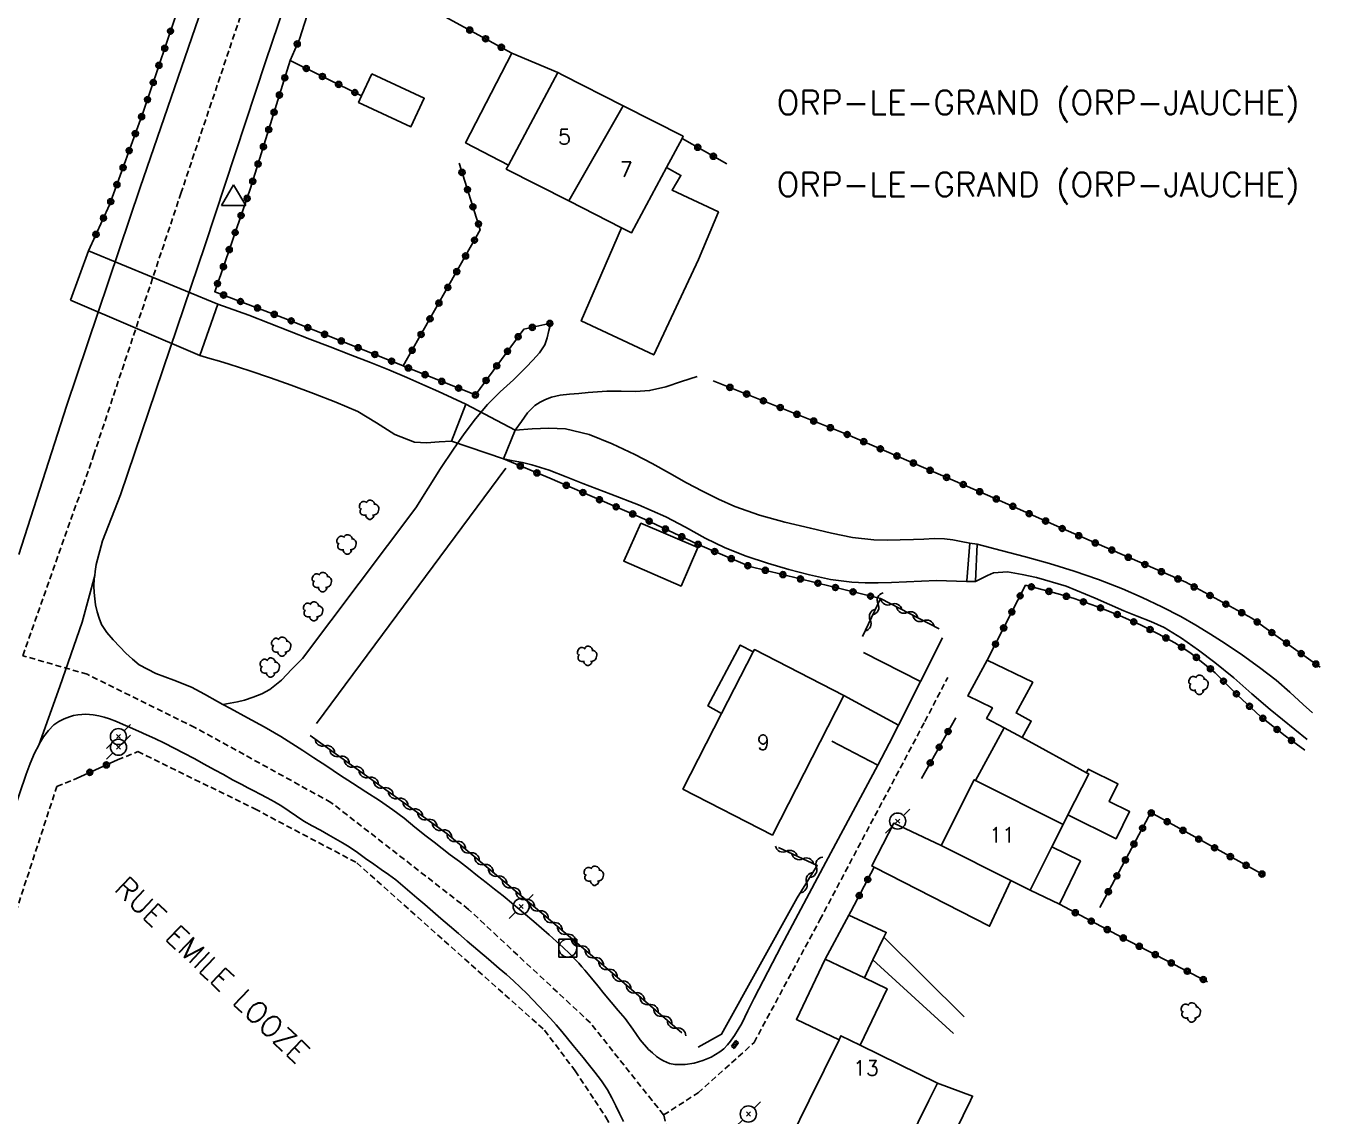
# Model space of a CAD drawing. Header units: millimetres. Extents: x 194000 to 195000, y 155999 to 157001.
# Drawn here: x 194464.7 to 194572.2, y 156169.7 to 156260.3 of the extents above; entities that cross this region are included whole.
import ezdxf
from ezdxf.enums import TextEntityAlignment as Align

# ---------------------------------------------------------------- set-up
doc = ezdxf.new("R2010")
doc.units = ezdxf.units.MM
doc.linetypes.add('DASHED', pattern=[0.75, 0.5, -0.25])
doc.layers.get('0').update_dxf_attribs({"linetype": 'CONTINUOUS'})
for name, color, linetype in [('BR12', 7, 'CONTINUOUS'), ('W0001', 6, 'DASHED'), ('W0004', 5, 'CONTINUOUS'), ('W0008', 7, 'CONTINUOUS'), ('W0014', 7, 'CONTINUOUS'), ('W0017', 7, 'CONTINUOUS'), ('W0101', 7, 'CONTINUOUS'), ('W0104', 1, 'CONTINUOUS'), ('W0112', 1, 'DASHED'), ('W0120', 7, 'CONTINUOUS'), ('W0300', 7, 'CONTINUOUS'), ('W0303', 7, 'CONTINUOUS'), ('W0310', 3, 'CONTINUOUS'), ('W0323', 7, 'CONTINUOUS'), ('W0333', 7, 'CONTINUOUS'), ('W0401', 7, 'CONTINUOUS'), ('W0420', 7, 'CONTINUOUS'), ('W0473', 7, 'CONTINUOUS'), ('W0510', 5, 'CONTINUOUS'), ('W0980', 7, 'CONTINUOUS'), ('W0989', 7, 'CONTINUOUS'), ('W0991', 7, 'CONTINUOUS'), ('W1102', 7, 'CONTINUOUS')]:
    doc.layers.add(name, color=color, linetype=linetype)
doc.styles.get("Standard").update_dxf_attribs({"font": 'romans.shx', "width": 0.85})

# ---------------------------------------------------------------- blocks, each defined once
blk = doc.blocks.new('T300')
for p, q in [((-0.8, 0.51), (-0.86, 0.34)), ((-0.86, 0.34), (-0.86, 0.17)), ((-0.86, 0.17), (-0.74, 0.06)), ((-0.69, 0.63), (-0.8, 0.51)), ((-0.8, -0.06), (-0.74, 0.06)), ((-0.74, 0.06), (-0.69, 0.11)), ((-0.57, 0.69), (-0.69, 0.63)), ((-0.46, 0.69), (-0.57, 0.69)), ((-0.29, 0.63), (-0.46, 0.69)), ((-0.29, 0.63), (-0.17, 0.74)), ((-0.23, 0.57), (-0.29, 0.63)), ((-0.17, 0.74), (-0.06, 0.8)), ((-0.06, 0.8), (0.06, 0.8)), ((0.06, 0.8), (0.23, 0.74)), ((0.23, 0.74), (0.34, 0.63)), ((0.34, 0.63), (0.4, 0.51)), ((0.46, 0.46), (0.34, 0.46)), ((0.4, 0.51), (0.4, 0.46)), ((0.57, 0.4), (0.46, 0.46)), ((0.57, 0.4), (0.69, 0.29)), ((0.69, 0.29), (0.74, 0.17)), ((0.74, 0.06), (0.69, -0.17)), ((0.74, 0.17), (0.74, 0.06)), ((-0.8, -0.17), (-0.8, -0.06)), ((-0.8, -0.23), (-0.8, -0.17)), ((-0.74, -0.34), (-0.8, -0.23)), ((-0.69, -0.4), (-0.74, -0.34)), ((-0.51, -0.46), (-0.69, -0.4)), ((-0.4, -0.46), (-0.51, -0.46)), ((-0.4, -0.46), (-0.34, -0.46)), ((-0.34, -0.46), (-0.34, -0.4)), ((-0.34, -0.51), (-0.34, -0.46)), ((-0.29, -0.63), (-0.34, -0.51)), ((-0.17, -0.74), (-0.29, -0.63)), ((-0.06, -0.8), (-0.17, -0.74)), ((0.06, -0.8), (-0.06, -0.8)), ((0.17, -0.74), (0.06, -0.8)), ((0.23, -0.69), (0.17, -0.74)), ((0.29, -0.46), (0.23, -0.46)), ((0.29, -0.63), (0.23, -0.69)), ((0.46, -0.4), (0.29, -0.46)), ((0.34, -0.51), (0.29, -0.63)), ((0.34, -0.51), (0.34, -0.46)), ((0.57, -0.34), (0.46, -0.4)), ((0.63, -0.29), (0.57, -0.34)), ((0.69, -0.17), (0.63, -0.29))]:
    blk.add_line(p, q)
blk = doc.blocks.new('T473')
for p, q in [((-0.166667, 0.166667), (0.166667, -0.166667)), ((-0.166667, -0.166667), (0.166667, 0.166667)), ((0.500001, 0.500001), (1.000002, 1.000002)), ((-1.000002, -1.000002), (-0.500001, -0.500001))]:
    blk.add_line(p, q)
blk.add_ellipse((0, 0), major_axis=(0.471405, 0.471405), ratio=1, start_param=5.4977871438, end_param=11.780972451)
blk = doc.blocks.new('T420')
for p, q in [((0.75, 0.75), (-0.75, 0.75)), ((-0.75, 0.75), (-0.75, -0.75)), ((0.75, 0.75), (0.75, -0.75)), ((0.75, -0.75), (-0.75, -0.75))]:
    blk.add_line(p, q)
blk.add_ellipse((0, 0), major_axis=(-0.53, 0.53), ratio=1, start_param=3.926991, end_param=10.210176)
blk = doc.blocks.new('T401')
for p, q in [((-0.3, 0.3), (0, 0.3)), ((-0.3, -0.25), (-0.3, 0.3)), ((-0.3, 0.15), (0, 0.15)), ((-0.3, 0), (0, 0)), ((0, 0.3), (0, -0.25)), ((-0.3, -0.15), (0, -0.15)), ((-0.3, -0.25), (-0.3, -0.3)), ((-0.3, -0.3), (0, -0.3)), ((0, -0.3), (0, -0.25))]:
    blk.add_line(p, q)
blk = doc.blocks.new('BR1201')
at = {"color": 0, "linetype": 'Continuous'}
for p, q in [((-1, -0.58), (0, 1.15)), ((0, 1.15), (1, -0.58)), ((-1, -0.58), (1, -0.58))]:
    blk.add_line(p, q, dxfattribs=at)
blk = doc.blocks.new('t323o')
at = {"color": 0, "linetype": 'Continuous'}
for radius in [0.25, 0.15]:
    blk.add_circle((0, 0), radius, dxfattribs=at)
blk = doc.blocks.new('t310o')
at = {"color": 0, "linetype": 'Continuous'}
for centre, start, end in [((-0.5, 0.38), 216.8699, 323.1304), ((0.5, -0.37), 36.8699, 143.1303)]:
    blk.add_arc(centre, 0.625, start, end, dxfattribs=at)

msp = doc.modelspace()

# ---------------------------------------------------------------- linework, layer by layer
at = {"layer": 'W0001'}
for points in [[(194464.43, 156207.95), (194470.3, 156224.59), (194477.55, 156246.33), (194488.63, 156279.27), (194497.34, 156304.75), (194501.74, 156317.73), (194505.76, 156329.54)], [(194516.72, 156171), (194511.59, 156177.45), (194501.46, 156186.88), (194490.03, 156195.76), (194478.71, 156201.99), (194469.77, 156206.4), (194464.43, 156207.95)], [(194519.56, 156171), (194520.54, 156171.63), (194525.2, 156175.82), (194530.67, 156186.02), (194539.39, 156202.48), (194541.29, 156206.14)], [(194517.68, 156169.8), (194516.72, 156171)], [(194517.68, 156169.8), (194519.56, 156171)], [(194490.22, 156009.82), (194492.45, 156017.61), (194498.11, 156038.19), (194502.4, 156050.94), (194505.55, 156065.19), (194509.28, 156082.42), (194513.53, 156103.86), (194516.32, 156118.05), (194519.61, 156139.69), (194521.02, 156156.95), (194517.68, 156169.8)]]:
    msp.add_lwpolyline(points, dxfattribs=at)
at = {"layer": 'W0004'}
msp.add_lwpolyline([(194465.74, 156200.53), (194467.5, 156205.38), (194469.34, 156210.73), (194470.39, 156214.6)], dxfattribs=at)
at = {"layer": 'W0008'}
for points in [[(194472.54, 156221.3), (194479.57, 156242.08), (194484.58, 156257.28), (194491.02, 156276.25), (194497.33, 156294.72), (194504.87, 156317.48), (194507.51, 156325.04), (194512.59, 156328.04), (194513.41, 156328.22), (194514.26, 156328.13), (194514.7, 156329.91), (194514.97, 156331.03)], [(194479.59, 156262.63), (194474.17, 156246.85), (194468.06, 156228.67), (194464.08, 156216.35)], [(194505.66, 156186.89), (194505.19, 156187.28), (194504.33, 156187.99), (194503.63, 156188.55), (194502.93, 156189.11), (194502.22, 156189.67), (194501.46, 156190.26), (194500.71, 156190.84), (194499.95, 156191.42), (194499.28, 156191.93), (194498.6, 156192.45), (194497.93, 156192.97), (194497.01, 156193.7), (194496.1, 156194.44), (194495.17, 156195.15), (194494.06, 156195.91), (194492.94, 156196.64), (194491.81, 156197.36), (194490.74, 156198.06), (194489.68, 156198.77), (194488.61, 156199.46), (194487.7, 156200.06), (194486.79, 156200.66), (194485.87, 156201.24), (194484.49, 156202.04), (194483.08, 156202.79), (194481.68, 156203.55), (194481.05, 156203.9), (194480.6, 156204.15), (194479.53, 156204.76), (194478.43, 156205.33), (194476.96, 156205.92), (194475.46, 156206.46), (194474.09, 156207.2), (194473.53, 156207.66), (194472.99, 156208.16), (194472.48, 156208.68), (194471.92, 156209.27), (194471.39, 156209.87), (194470.97, 156210.54), (194470.75, 156211.06), (194470.59, 156211.6), (194470.46, 156212.16), (194470.39, 156212.67), (194470.35, 156213.2), (194470.33, 156213.72), (194470.36, 156214.32), (194470.39, 156214.6), (194470.42, 156214.93), (194470.51, 156215.53), (194471.03, 156217.49), (194471.78, 156219.39), (194472.54, 156221.3)], [(194540.85, 156209.43), (194539.02, 156205.8), (194537.2, 156202.18), (194536.43, 156200.65), (194535.47, 156198.86), (194531.17, 156190.8), (194527.47, 156183.87), (194525.2, 156179.5)], [(194464.7, 156198.12), (194465.04, 156198.98), (194465.38, 156199.85), (194465.74, 156200.53), (194465.8, 156200.66), (194466.15, 156201.21), (194466.54, 156201.74), (194467, 156202.2), (194467.4, 156202.47), (194467.85, 156202.7), (194468.31, 156202.87), (194468.64, 156202.97), (194468.99, 156203.03), (194469.33, 156203.07), (194469.64, 156203.08), (194469.96, 156203.06), (194470.27, 156203.03), (194470.73, 156202.95), (194471.18, 156202.84), (194471.63, 156202.7), (194472.21, 156202.48), (194472.77, 156202.23), (194473.34, 156201.97), (194474.02, 156201.67), (194474.71, 156201.37), (194475.39, 156201.06), (194476.2, 156200.67), (194477, 156200.26), (194477.81, 156199.85), (194478.66, 156199.4), (194479.5, 156198.94), (194480.35, 156198.48), (194481.1, 156198.07), (194481.85, 156197.65), (194482.61, 156197.25), (194483.11, 156196.98), (194483.63, 156196.72), (194484.14, 156196.46), (194484.74, 156196.13), (194485.35, 156195.8), (194485.94, 156195.45), (194486.56, 156195.04), (194487.16, 156194.61), (194487.78, 156194.2), (194488.46, 156193.81), (194489.15, 156193.45), (194489.83, 156193.07), (194490.41, 156192.74), (194490.98, 156192.41), (194491.54, 156192.06), (194492.23, 156191.6), (194492.9, 156191.11), (194493.58, 156190.63), (194494.2, 156190.2), (194494.82, 156189.77), (194495.42, 156189.33), (194496.01, 156188.84), (194496.59, 156188.34), (194497.17, 156187.84), (194497.83, 156187.27), (194498.49, 156186.7), (194499.15, 156186.13), (194499.89, 156185.5), (194500.62, 156184.87), (194501.36, 156184.25), (194502.25, 156183.49), (194503.13, 156182.74), (194504.01, 156181.97), (194504.61, 156181.46), (194505.2, 156180.93), (194505.78, 156180.4), (194506.3, 156179.89), (194506.8, 156179.37), (194507.3, 156178.85), (194507.79, 156178.34), (194508.28, 156177.82), (194508.75, 156177.3), (194509.22, 156176.73), (194509.68, 156176.14), (194510.15, 156175.57), (194510.57, 156175.07), (194511, 156174.57), (194511.41, 156174.06), (194511.97, 156173.35), (194512.52, 156172.63), (194513.01, 156171.88), (194513.37, 156171.23), (194513.48, 156171)], [(194455.7, 156171), (194462.54, 156191.74), (194464.7, 156198.12)], [(194531.1, 156182.74), (194533.07, 156186.39), (194533.24, 156186.7)], [(194525.2, 156179.5), (194524.68, 156178.44), (194524.17, 156177.39), (194523.56, 156176.39), (194523.29, 156176.01), (194523.24, 156175.94)], [(194513.48, 156171), (194513.7, 156170.57), (194514.02, 156169.91), (194514.35, 156169.27)]]:
    msp.add_lwpolyline(points, dxfattribs=at)
at = {"layer": 'W0014'}
for points in [[(194511.12, 156181.83), (194510.87, 156182.11), (194510.62, 156182.4), (194510.36, 156182.68), (194509.85, 156183.2), (194509.32, 156183.7), (194508.78, 156184.2), (194508.16, 156184.76), (194507.52, 156185.31), (194506.88, 156185.86), (194506.04, 156186.58), (194505.66, 156186.89)], [(194523.24, 156175.94), (194523, 156175.63), (194522.68, 156175.3), (194522.35, 156175.04), (194522, 156174.81), (194521.63, 156174.61), (194520.94, 156174.32), (194520.21, 156174.1), (194519.47, 156174), (194519.04, 156173.98), (194518.6, 156174), (194518.17, 156174.08), (194517.92, 156174.18), (194517.67, 156174.3), (194517.43, 156174.43), (194517.08, 156174.67), (194516.75, 156174.95), (194516.43, 156175.24), (194515.73, 156176.04), (194515.11, 156176.93), (194514.48, 156177.8), (194513.91, 156178.49), (194513.33, 156179.18), (194512.75, 156179.86), (194512.21, 156180.52), (194511.67, 156181.17), (194511.12, 156181.83)]]:
    msp.add_lwpolyline(points, dxfattribs=at)
at = {"layer": 'W0017'}
for points in [[(194508.29, 156235.57), (194508.15, 156234.96), (194508.01, 156234.35), (194507.8, 156233.78), (194507.36, 156233.11), (194506.81, 156232.5), (194506.24, 156231.91), (194505.19, 156230.86), (194504.09, 156229.86), (194503.04, 156228.82), (194502.04, 156227.62), (194501.11, 156226.38), (194500.2, 156225.11), (194499.13, 156223.5), (194498.1, 156221.86), (194497.07, 156220.22), (194487.65, 156207.72), (194486.78, 156206.82), (194485.91, 156205.91), (194484.94, 156205.15), (194484.27, 156204.79), (194483.57, 156204.49), (194482.85, 156204.25), (194482.26, 156204.11), (194481.65, 156204), (194481.05, 156203.9)], [(194505.35, 156226.69), (194505.86, 156227.41), (194506.37, 156228.13), (194506.98, 156228.73), (194507.41, 156229), (194507.87, 156229.23), (194508.35, 156229.41), (194509.09, 156229.58), (194509.85, 156229.66), (194510.62, 156229.72), (194511.4, 156229.8), (194512.18, 156229.87), (194512.96, 156229.92), (194514.15, 156229.93), (194515.34, 156229.9), (194516.51, 156229.97), (194517.85, 156230.28), (194519.16, 156230.71), (194520.47, 156231.15)], [(194532.66, 156204.64), (194537.2, 156202.18)], [(194535.47, 156198.86), (194531.66, 156200.85)], [(194542.65, 156177.96), (194535.99, 156184.57)], [(194535.08, 156182.68), (194541.78, 156176.58)]]:
    msp.add_lwpolyline(points, dxfattribs=at)
at = {"layer": 'W0101'}
for points in [[(194509.81, 156245.72), (194504.6, 156248.36), (194504.79, 156248.7), (194508.89, 156256.38)], [(194508.89, 156256.38), (194509.31, 156256.17), (194514.31, 156253.63)], [(194514.31, 156253.63), (194519.3, 156251.09), (194519.21, 156250.92), (194517.91, 156248.49), (194515.02, 156243.08), (194514.19, 156243.49), (194509.81, 156245.72)], [(194529.78, 156171), (194532.26, 156176.04), (194532.42, 156176.38), (194534.01, 156175.6), (194540.43, 156172.45), (194539.72, 156171)], [(194539.72, 156171), (194536.21, 156163.85), (194528.2, 156167.78), (194529.78, 156171)]]:
    msp.add_lwpolyline(points, dxfattribs=at)
for points in [[(194532.66, 156204.64), (194526.72, 156193.05), (194519.28, 156196.87), (194522.5, 156203.16), (194525.12, 156208.26), (194525.22, 156208.46)], [(194550.88, 156193.93), (194549.94, 156192.06), (194548.14, 156188.48), (194546.55, 156189.27), (194540.74, 156192.19), (194543.49, 156197.65), (194543.61, 156197.59), (194550.88, 156193.93)]]:
    msp.add_lwpolyline(points, close=True, dxfattribs=at)
at = {"layer": 'W0104'}
for points in [[(194504.79, 156248.7), (194501.22, 156250.55), (194505.07, 156258), (194508.89, 156256.38)], [(194517.91, 156248.49), (194519.11, 156247.84), (194518.38, 156246.61), (194522.23, 156244.81), (194520.57, 156240.87), (194516.86, 156232.93), (194510.83, 156235.76), (194514.19, 156243.49)], [(194522.5, 156203.16), (194521.36, 156203.77), (194524.05, 156208.83), (194525.12, 156208.26)], [(194545.97, 156201.95), (194544.52, 156202.74), (194545, 156203.61), (194545, 156203.61), (194542.96, 156204.61), (194544.58, 156207.58), (194548.36, 156205.74), (194546.97, 156203.2), (194548.23, 156202.52), (194547.47, 156201.14)], [(194543.61, 156197.59), (194545.97, 156201.95), (194547.47, 156201.14), (194552.83, 156198.23), (194553.01, 156198.14), (194551.28, 156194.72), (194550.88, 156193.93)], [(194552.83, 156198.23), (194552.97, 156198.51), (194555.43, 156197.3), (194554.71, 156195.83), (194556.4, 156195), (194555.28, 156192.74), (194551.28, 156194.72)], [(194546.55, 156189.27), (194544.77, 156185.47), (194535.18, 156190.39), (194534.98, 156190.49), (194536.8, 156194.04), (194540.74, 156192.19)], [(194549.94, 156192.06), (194552.32, 156190.9), (194550.57, 156187.3), (194548.14, 156188.48)], [(194532.26, 156176.04), (194528.71, 156177.73), (194531.1, 156182.74), (194534.36, 156181.18), (194536.25, 156180.29), (194534.01, 156175.6)], [(194540.43, 156172.45), (194543.36, 156171.37), (194543.18, 156171)], [(194543.18, 156171), (194539, 156162.45)]]:
    msp.add_lwpolyline(points, dxfattribs=at)
for points in [[(194493.42, 156256.28), (194497.78, 156254.25), (194496.68, 156251.88), (194492.32, 156253.91), (194492.57, 156254.46), (194493.42, 156256.28)], [(194520.52, 156216.93), (194519.13, 156213.73), (194514.37, 156215.81), (194515.79, 156218.95)]]:
    msp.add_lwpolyline(points, close=True, dxfattribs=at)
at = {"layer": 'W0112'}
for points in [[(194472.3, 156199.3), (194473.98, 156199.98), (194483.69, 156195.23), (194492.17, 156190.75), (194507.78, 156176.84), (194510.33, 156173.46), (194511.96, 156171)], [(194458.71, 156171), (194467.25, 156197.09), (194468.62, 156197.64)], [(194511.96, 156171), (194512.88, 156169.61), (194514.97, 156165.85), (194516.99, 156161.05), (194516.99, 156161.06)]]:
    msp.add_lwpolyline(points, dxfattribs=at)
at = {"layer": 'W0120'}
for points in [[(194468.38, 156237.48), (194469.87, 156241.57)], [(194469.87, 156241.57), (194480.63, 156237.14)], [(194479.14, 156232.89), (194468.38, 156237.48)], [(194479.14, 156232.89), (194480.63, 156237.14)], [(194500.05, 156225.76), (194501.24, 156228.83)], [(194501.24, 156228.83), (194505.35, 156226.69)], [(194504.38, 156224.29), (194505.35, 156226.69)], [(194504.38, 156224.29), (194500.05, 156225.76)]]:
    msp.add_lwpolyline(points, dxfattribs=at)
msp.add_lwpolyline([(194543.12, 156217.3), (194543.73, 156217.2), (194543.61, 156214.1), (194542.87, 156214.11), (194542.88, 156214.17), (194543.12, 156217.3)], close=True, dxfattribs=at)
at = {"layer": 'W0303'}
for points in [[(194504.57, 156223.52), (194488.83, 156202.31)], [(194520.56, 156175.43), (194522.5, 156176.51), (194528.77, 156187.83)]]:
    msp.add_lwpolyline(points, dxfattribs=at)
at = {"layer": 'W0310'}
for points in [[(194540.57, 156210.18), (194535.69, 156212.69), (194534.21, 156209.55)], [(194488.3, 156201.33), (194499.7, 156193.14), (194507.71, 156186.42), (194513.61, 156181.41), (194519.2, 156176.63)], [(194528.77, 156187.83), (194530.45, 156190.51), (194527.22, 156192.02)]]:
    msp.add_lwpolyline(points, dxfattribs=at)
at = {"layer": 'W0323'}
for points in [[(194496.38, 156325.17), (194496.66, 156325.03), (194496.94, 156324.89), (194497.17, 156324.7), (194497.36, 156324.35), (194497.46, 156323.93), (194497.53, 156323.51), (194497.59, 156322.76), (194497.55, 156321.99), (194497.47, 156321.23), (194497.02, 156319.39), (194496.28, 156317.59), (194495.56, 156315.79), (194494.2, 156311.77), (194492.89, 156307.74), (194491.57, 156303.71), (194482.7, 156277.61), (194474.42, 156253.1), (194471.62, 156245.4), (194469.87, 156241.57)], [(194487.41, 156259.15), (194489.71, 156266.39), (194489.82, 156266.71), (194491.57, 156272.21), (194499.2, 156294.7), (194506.36, 156315.98), (194509.07, 156324), (194511.92, 156325.76), (194515.11, 156325.99), (194534.89, 156323.96), (194545.83, 156322.9)], [(194489.71, 156266.39), (194505.07, 156258)], [(194486.63, 156257.39), (194487.41, 156259.15)], [(194508.29, 156235.57), (194506.05, 156235.06), (194502.03, 156229.61), (194496.14, 156231.98), (194496.04, 156232.02), (194486.27, 156235.94), (194480.37, 156238.18), (194483.35, 156246.77), (194486.63, 156257.39)], [(194486.63, 156257.39), (194492.57, 156254.46)], [(194519.21, 156250.92), (194522.93, 156248.8)], [(194496.04, 156232.02), (194502.44, 156243.32), (194500.68, 156248.86)], [(194572.24, 156207), (194569.44, 156209), (194566.58, 156211.06), (194561.07, 156214.05), (194551.13, 156218.37), (194544.79, 156221.21), (194532.75, 156226.4), (194521.8, 156230.79)], [(194508.21, 156222.68), (194504.38, 156224.29)], [(194535.69, 156212.69), (194524.83, 156215.36), (194520.49, 156217.21), (194516.09, 156219.3), (194508.21, 156222.68)], [(194544.58, 156207.58), (194547.76, 156213.8), (194549.11, 156213.44), (194550.46, 156213.09), (194551.79, 156212.69), (194553.69, 156212.04), (194555.56, 156211.3), (194557.38, 156210.48), (194558.79, 156209.77), (194560.18, 156209.01), (194561.51, 156208.17), (194563.52, 156206.53), (194565.38, 156204.68), (194567.3, 156202.89), (194569.33, 156201.3), (194570.98, 156200.09)], [(194539.1, 156197.74), (194541.96, 156202.78)], [(194468.62, 156197.64), (194472.3, 156199.3)], [(194553.92, 156187.02), (194558.18, 156194.91), (194567.58, 156189.72)], [(194533.24, 156186.7), (194535.18, 156190.39)], [(194550.57, 156187.3), (194555.78, 156184.55), (194562.89, 156180.86)]]:
    msp.add_lwpolyline(points, dxfattribs=at)
at = {"layer": 'W0333'}
for points in [[(194539.02, 156205.8), (194534.28, 156208.22)], [(194533.07, 156186.39), (194536.18, 156184.96), (194535.99, 156184.57), (194535.08, 156182.68), (194534.36, 156181.18)]]:
    msp.add_lwpolyline(points, dxfattribs=at)
at = {"layer": 'W0510'}
for points in [[(194501.24, 156228.83), (194500.11, 156229.36), (194498.98, 156229.88), (194497.84, 156230.39), (194496.34, 156231.05), (194494.83, 156231.68), (194493.32, 156232.3), (194491.64, 156232.95), (194489.96, 156233.6), (194488.27, 156234.24), (194486.58, 156234.91), (194484.89, 156235.58), (194483.19, 156236.23), (194482.34, 156236.54), (194481.49, 156236.84), (194480.63, 156237.14)], [(194479.14, 156232.89), (194479.95, 156232.64), (194480.76, 156232.4), (194481.56, 156232.16), (194483.29, 156231.6), (194485.01, 156231.02), (194486.72, 156230.41), (194488.58, 156229.73), (194490.43, 156229.01), (194492.25, 156228.22), (194493.81, 156227.29), (194495.34, 156226.31), (194496.96, 156225.69), (194497.97, 156225.63), (194499.01, 156225.7), (194500.05, 156225.76)], [(194543.12, 156217.3), (194542.42, 156217.43), (194541.72, 156217.56), (194541.02, 156217.65), (194540.16, 156217.68), (194539.3, 156217.64), (194538.45, 156217.61), (194537.35, 156217.58), (194536.25, 156217.54), (194535.16, 156217.56), (194533.39, 156217.77), (194531.63, 156218.13), (194529.88, 156218.53), (194527.76, 156219.04), (194525.65, 156219.62), (194523.6, 156220.35), (194522.24, 156220.95), (194520.91, 156221.62), (194519.59, 156222.31), (194518.16, 156223.1), (194516.73, 156223.9), (194515.28, 156224.65), (194513.41, 156225.54), (194511.49, 156226.32), (194509.52, 156226.8), (194508.15, 156226.86), (194506.75, 156226.78), (194505.35, 156226.69)], [(194504.38, 156224.29), (194505.16, 156224.14), (194505.95, 156223.99), (194506.72, 156223.81), (194508.16, 156223.35), (194509.57, 156222.8), (194510.97, 156222.24), (194513.28, 156221.36), (194515.58, 156220.47), (194517.85, 156219.48), (194519.5, 156218.63), (194521.13, 156217.72), (194522.8, 156216.9), (194524.53, 156216.22), (194526.3, 156215.63), (194528.09, 156215.11), (194529.81, 156214.67), (194531.56, 156214.29), (194533.32, 156214.05), (194534.42, 156214), (194535.52, 156214), (194536.62, 156214.02), (194537.86, 156214.07), (194539.11, 156214.15), (194540.35, 156214.19), (194541.19, 156214.17), (194542.03, 156214.14), (194542.87, 156214.11)], [(194571.6, 156203.19), (194570.84, 156203.89), (194569.72, 156204.92), (194568.58, 156205.91), (194567.21, 156206.98), (194565.8, 156208), (194564.35, 156208.97), (194563.14, 156209.74), (194561.92, 156210.49), (194560.67, 156211.19), (194559.08, 156212.02), (194557.46, 156212.79), (194555.81, 156213.5), (194553.82, 156214.27), (194551.79, 156214.96), (194549.74, 156215.6), (194547.75, 156216.16), (194545.74, 156216.68), (194543.73, 156217.2)], [(194543.61, 156214.1), (194544.1, 156214.36), (194544.6, 156214.62), (194545.1, 156214.82), (194546.26, 156214.91), (194547.47, 156214.7), (194548.67, 156214.43), (194551.14, 156213.72), (194553.54, 156212.72), (194555.92, 156211.68), (194557.05, 156211.24), (194558.18, 156210.79), (194559.27, 156210.28), (194560.73, 156209.4), (194562.14, 156208.41), (194563.5, 156207.38), (194565.06, 156206.11), (194566.56, 156204.79), (194568.08, 156203.48), (194570.13, 156201.81), (194571.16, 156201)]]:
    msp.add_lwpolyline(points, dxfattribs=at)
at = {"layer": 'W1102'}
msp.add_lwpolyline([(194509.81, 156245.72), (194514.31, 156253.63)], dxfattribs=at)

# ---------------------------------------------------------------- block references
at = {"layer": 'BR12'}
msp.add_blockref('BR1201', (194481.94, 156245.92), dxfattribs=at)
at = {"layer": 'W0300'}
for p in [(194493.26, 156220.07), (194491.39, 156217.19), (194489.34, 156214.06), (194488.6, 156211.63), (194485.96, 156208.7), (194485.01, 156206.96), (194561.56, 156178.31)]:
    msp.add_blockref('T300', p, dxfattribs=at)
at = {"layer": 'W0300', "rotation": 359.9999899820874}
for p in [(194511.38, 156207.93), (194562.2, 156205.53), (194511.94, 156189.67)]:
    msp.add_blockref('T300', p, dxfattribs=at)
at = {"layer": 'W0310'}
for p, rotation in [((194535.49, 156212.26), 244.7181361004694), ((194536.6, 156212.22), 152.7348315787845), ((194537.93, 156211.54), 152.7348315787845), ((194534.85, 156210.91), 244.7181361004694), ((194539.27, 156210.85), 152.7348315787845), ((194489.52, 156200.46), 324.2867842170619), ((194490.74, 156199.58), 324.2867842170619), ((194491.95, 156198.71), 324.2867842170619), ((194493.17, 156197.83), 324.2867842170619), ((194494.39, 156196.96), 324.2867842170619), ((194495.61, 156196.08), 324.2867842170619), ((194496.83, 156195.2), 324.2867842170619), ((194498.04, 156194.33), 324.2867842170619), ((194499.26, 156193.45), 324.2867842170619), ((194500.44, 156192.52), 320.0189403801717), ((194501.59, 156191.56), 320.0189403801717), ((194527.88, 156191.71), 154.9133140389519), ((194529.24, 156191.08), 154.9133140389519), ((194502.74, 156190.59), 320.0189403801717), ((194530.37, 156190.37), 57.7122603134469), ((194503.88, 156189.63), 320.0189403801717), ((194529.57, 156189.1), 57.7122603134469), ((194505.03, 156188.67), 320.0189403801717), ((194506.18, 156187.7), 320.0189403801717), ((194507.33, 156186.74), 320.0189403801717), ((194508.48, 156185.77), 319.653230258975), ((194509.62, 156184.8), 319.653230258975), ((194510.76, 156183.83), 319.653230258975), ((194511.91, 156182.86), 319.653230258975), ((194513.05, 156181.89), 319.653230258975), ((194514.19, 156180.91), 319.482345069234), ((194515.33, 156179.94), 319.482345069234), ((194516.47, 156178.96), 319.482345069234), ((194517.61, 156177.99), 319.482345069234), ((194518.75, 156177.01), 319.482345069234)]:
    msp.add_blockref('t310o', p, dxfattribs=dict(at, rotation=rotation))
at = {"layer": 'W0323'}
for p, rotation in [((194476.69, 156259.82), 251.346553162689), ((194501.56, 156259.91), 331.3534745203623), ((194502.88, 156259.19), 331.3534745203623), ((194476.21, 156258.4), 251.346553162689), ((194487.23, 156258.76), 66.22765118853161), ((194504.19, 156258.48), 331.3534745203623), ((194475.73, 156256.98), 251.346553162689), ((194486.19, 156255.95), 72.81952660676245), ((194487.98, 156256.72), 333.7754843643801), ((194489.32, 156256.06), 333.7754843643801), ((194475.26, 156255.56), 251.346553162689), ((194490.67, 156255.4), 333.7754843643801), ((194474.78, 156254.14), 251.346553162689), ((194485.74, 156254.52), 72.81952660676245), ((194492.01, 156254.73), 333.7754843643801), ((194474.29, 156252.72), 250.0055397328731), ((194485.3, 156253.09), 72.81952660676245), ((194484.86, 156251.65), 72.81952660676245), ((194473.77, 156251.31), 250.0055397328731), ((194473.26, 156249.9), 250.0055397328731), ((194484.41, 156250.22), 72.81952660676245), ((194520.51, 156250.18), 330.2366880624305), ((194472.75, 156248.49), 250.0055397328731), ((194483.97, 156248.79), 72.81952660676245), ((194521.81, 156249.43), 330.2366880624305), ((194483.53, 156247.35), 72.81952660676245), ((194500.92, 156248.09), 107.6744576243637), ((194472.24, 156247.08), 250.0055397328731), ((194501.38, 156246.66), 107.6744576243637), ((194471.72, 156245.67), 250.0055397328731), ((194483.06, 156245.93), 70.86599250953171), ((194501.83, 156245.23), 107.6744576243637), ((194471.12, 156244.3), 245.4331825884929), ((194482.56, 156244.51), 70.86599250953171), ((194482.07, 156243.1), 70.86599250953171), ((194502.29, 156243.81), 107.6744576243637), ((194470.5, 156242.94), 245.4331825884929), ((194501.96, 156242.46), 60.46799926006513), ((194481.58, 156241.68), 70.86599250953171), ((194501.22, 156241.15), 60.46799926006513), ((194481.09, 156240.26), 70.86599250953171), ((194500.48, 156239.85), 60.46799926006513), ((194480.6, 156238.85), 70.86599250953171), ((194481.11, 156237.9), 159.2537911136182), ((194499.74, 156238.54), 60.46799926006513), ((194482.51, 156237.37), 159.2537911136182), ((194483.92, 156236.83), 159.2537911136182), ((194499, 156237.24), 60.46799926006513), ((194485.32, 156236.3), 159.2537911136182), ((194486.72, 156235.76), 158.1137333815662), ((194498.26, 156235.93), 60.46799926006513), ((194508.22, 156235.55), 192.8362231645184), ((194488.11, 156235.2), 158.1137333815662), ((194489.5, 156234.64), 158.1137333815662), ((194497.52, 156234.63), 60.46799926006513), ((194505.59, 156234.44), 233.6213906109859), ((194506.76, 156235.22), 192.8362231645184), ((194490.89, 156234.09), 158.1137333815662), ((194492.29, 156233.53), 158.1137333815662), ((194493.68, 156232.97), 158.1137333815662), ((194495.07, 156232.41), 158.1137333815662), ((194496.78, 156233.32), 60.46799926006513), ((194504.7, 156233.23), 233.6213906109859), ((194496.46, 156231.85), 158.1132069239342), ((194497.85, 156231.29), 158.1132069239342), ((194503.81, 156232.02), 233.6213906109859), ((194499.24, 156230.73), 158.1132069239342), ((194500.64, 156230.17), 158.1132069239342), ((194502.92, 156230.81), 233.6213906109859), ((194523.19, 156230.23), 158.1435903330281), ((194502.03, 156229.61), 158.1132069239342), ((194524.58, 156229.68), 158.1435903330281), ((194525.97, 156229.12), 158.1435903330281), ((194527.37, 156228.56), 158.1435903330281), ((194528.76, 156228), 158.1435903330281), ((194530.15, 156227.44), 158.1435903330281), ((194531.54, 156226.88), 158.1435903330281), ((194532.93, 156226.32), 156.6849209868217), ((194534.31, 156225.73), 156.6849209868217), ((194535.69, 156225.13), 156.6849209868217), ((194505.76, 156223.71), 157.1830501307346), ((194537.07, 156224.54), 156.6849209868217), ((194538.44, 156223.95), 156.6849209868217), ((194507.15, 156223.13), 157.1830501307346), ((194539.82, 156223.35), 156.6849209868217), ((194541.2, 156222.76), 156.6849209868217), ((194509.59, 156222.09), 156.7785915745335), ((194542.58, 156222.17), 156.6849209868217), ((194543.95, 156221.57), 156.6849209868217), ((194510.97, 156221.5), 156.7785915745335), ((194512.35, 156220.9), 156.7785915745335), ((194545.33, 156220.97), 155.8448533212286), ((194513.73, 156220.31), 156.7785915745335), ((194515.11, 156219.72), 156.7785915745335), ((194546.7, 156220.36), 155.8448533212286), ((194548.06, 156219.74), 155.8448533212286), ((194516.48, 156219.12), 154.5922818910593), ((194517.83, 156218.47), 154.5922818910593), ((194549.43, 156219.13), 155.8448533212286), ((194550.8, 156218.51), 155.8448533212286), ((194519.19, 156217.83), 154.5922818910593), ((194552.18, 156217.91), 156.5043846079863), ((194553.55, 156217.31), 156.5043846079863), ((194520.54, 156217.19), 156.9051511391455), ((194521.92, 156216.6), 156.9051511391455), ((194554.93, 156216.72), 156.5043846079863), ((194523.3, 156216.01), 156.9051511391455), ((194524.68, 156215.42), 156.9051511391455), ((194556.3, 156216.12), 156.5043846079863), ((194557.68, 156215.52), 156.5043846079863), ((194526.13, 156215.04), 166.2035696108406), ((194527.59, 156214.68), 166.2035696108406), ((194529.05, 156214.32), 166.2035696108406), ((194559.05, 156214.92), 156.5043846079863), ((194560.43, 156214.32), 156.5043846079863), ((194530.5, 156213.97), 166.2035696108406), ((194531.96, 156213.61), 166.2035696108406), ((194533.42, 156213.25), 166.2035696108406), ((194547.31, 156212.92), 62.94365514607583), ((194548.25, 156213.67), 345.1770222883122), ((194549.7, 156213.29), 345.2271939684288), ((194561.77, 156213.66), 151.5178997022881), ((194563.09, 156212.95), 151.5178997022881), ((194534.87, 156212.89), 166.2035696108406), ((194551.15, 156212.88), 343.4897980693624), ((194552.57, 156212.42), 340.995816774907), ((194553.99, 156211.92), 338.5589032528013), ((194564.41, 156212.23), 151.5178997022881), ((194546.62, 156211.58), 62.94365514607583), ((194555.38, 156211.37), 338.5589032528013), ((194556.75, 156210.76), 335.7122673166422), ((194565.73, 156211.52), 151.5178997022881), ((194567.01, 156210.75), 144.3015653678885), ((194545.94, 156210.25), 62.94365514607583), ((194558.11, 156210.12), 333.3862417386787), ((194568.23, 156209.87), 144.3015653678885), ((194545.26, 156208.91), 62.94365514607583), ((194559.43, 156209.42), 331.1320264455634), ((194560.73, 156208.66), 327.8671041392469), ((194569.45, 156209), 144.4451090317887), ((194561.96, 156207.81), 320.6376760714997), ((194570.67, 156208.12), 144.4451090317887), ((194563.12, 156206.86), 320.6376760714997), ((194571.89, 156207.25), 144.4451090317887), ((194564.21, 156205.83), 315.2006038483248), ((194565.28, 156204.78), 315.2006038483248), ((194566.37, 156203.75), 317.0420962113791), ((194567.48, 156202.75), 321.9514346769228), ((194541.32, 156201.65), 60.39984806910254), ((194568.66, 156201.82), 321.9514346769228), ((194540.58, 156200.35), 60.39984806910254), ((194569.86, 156200.91), 323.8094144667052), ((194539.84, 156199.05), 60.39984806910254), ((194469.99, 156198.26), 24.19339688855599), ((194471.36, 156198.87), 24.19339688855599), ((194558.21, 156194.89), 331.0927372239819), ((194557.49, 156193.62), 61.63084121724535), ((194559.53, 156194.16), 331.0927372239819), ((194560.84, 156193.44), 331.0927372239819), ((194562.15, 156192.71), 331.0927372239819), ((194556.77, 156192.3), 61.63084121724535), ((194563.47, 156191.99), 331.0927372239819), ((194556.06, 156190.98), 61.63084121724535), ((194564.78, 156191.26), 331.0927372239819), ((194566.09, 156190.54), 331.0927372239819), ((194534.64, 156189.36), 62.17995851894128), ((194555.35, 156189.66), 61.63084121724535), ((194567.41, 156189.81), 331.0927372239819), ((194554.64, 156188.34), 61.63084121724535), ((194533.94, 156188.03), 62.17995851894128), ((194551.89, 156186.6), 332.2292206824075), ((194553.22, 156185.9), 332.2292206824075), ((194554.55, 156185.2), 332.2292206824075), ((194555.88, 156184.5), 332.5969682718426), ((194557.21, 156183.81), 332.5969682718426), ((194558.54, 156183.12), 332.5969682718426), ((194559.87, 156182.43), 332.5969682718426), ((194561.2, 156181.74), 332.5969682718426), ((194562.53, 156181.05), 332.5969682718426)]:
    msp.add_blockref('t323o', p, dxfattribs=dict(at, rotation=rotation))
at = {"layer": 'W0401', "rotation": 142.4314273859806}
msp.add_blockref('T401', (194523.49, 156175.75), dxfattribs=at)
at = {"layer": 'W0420', "rotation": 359.9999899820874}
msp.add_blockref('T420', (194509.71, 156183.66), dxfattribs=at)
at = {"layer": 'W0473', "rotation": 359.9999899820874}
for p in [(194472.36, 156201.23), (194472.37, 156200.34), (194537.13, 156194.21), (194505.84, 156187.12), (194524.72, 156169.88)]:
    msp.add_blockref('T473', p, dxfattribs=at)

# ---------------------------------------------------------------- texts
at = {"layer": 'W0980'}
for p in [(194548.8, 156253.75), (194548.8, 156246.95)]:
    msp.add_text('ORP-LE-GRAND (ORP-JAUCHE)', height=2, dxfattribs=at).set_placement(p, align=Align.MIDDLE)
at = {"layer": 'W0989'}
msp.add_text('RUE EMILE LOOZE  ', height=1.75, rotation=316.4157, dxfattribs=at).set_placement((194471.91, 156188.49))
at = {"layer": 'W0991'}
for s, p in [('5', (194509.44, 156251.05)), ('7', (194514.57, 156248.35)), ('9', (194525.97, 156200.76)), ('11', (194545.81, 156193.06)), ('13', (194534.5, 156173.69))]:
    msp.add_text(s, height=1.25, dxfattribs=at).set_placement(p, align=Align.MIDDLE_CENTER)

doc.saveas('drawing.dxf')
